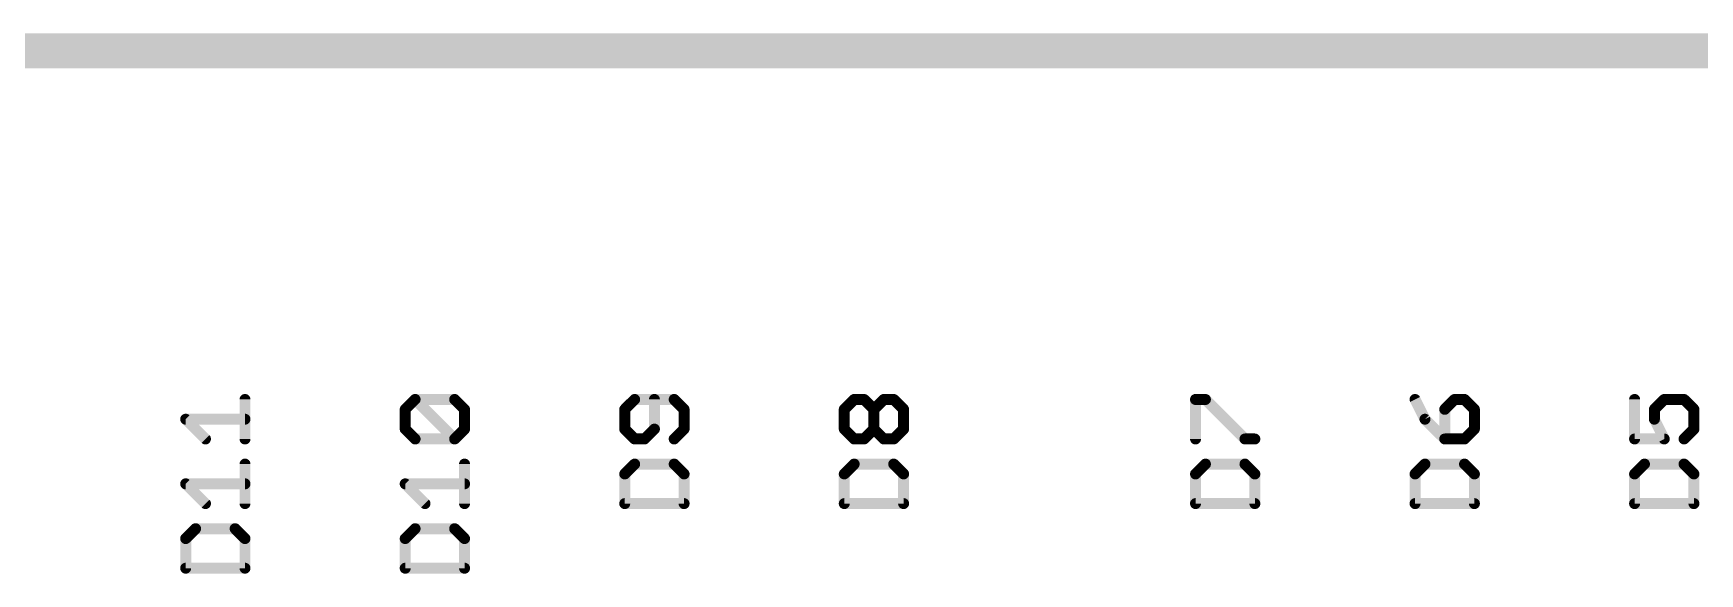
# Model space of a CAD drawing. Extents: x 48.1 to 117, y 21.4 to 75.1.
# Drawn here: x 80.19 to 99.47, y 68.87 to 75.13 of the extents above; entities that cross this region are included whole.
import ezdxf

# ---------------------------------------------------------------- set-up
doc = ezdxf.new("R2010")
doc.units = 0
doc.layers.add('20', color=7, linetype='CONTINUOUS')
doc.layers.add('25', color=253, linetype='CONTINUOUS')

msp = doc.modelspace()

# ---------------------------------------------------------------- linework, layer by layer
at = {"layer": '20', "const_width": 0.4064}
msp.add_lwpolyline([(49.8475, 74.93), (113.03, 74.93)], dxfattribs=at)
at = {"layer": '25', "const_width": 0.127}
for points in [[(82.6389, 70.4351), (82.6389, 70.8927)], [(84.4925, 70.7783), (84.6069, 70.8927)], [(84.6069, 70.8927), (85.0645, 70.8927)], [(85.0645, 70.4351), (84.6069, 70.8927)], [(85.0645, 70.8927), (85.1789, 70.7783)], [(87.1469, 70.8927), (87.0325, 70.7783)], [(87.6045, 70.8927), (87.1469, 70.8927)], [(87.3757, 70.5495), (87.3757, 70.8927)], [(87.7189, 70.7783), (87.6045, 70.8927)], [(89.5725, 70.7783), (89.6869, 70.8927)], [(89.6869, 70.8927), (89.8013, 70.8927)], [(89.8013, 70.8927), (89.9157, 70.7783)], [(89.9157, 70.7783), (90.0301, 70.8927)], [(90.0301, 70.8927), (90.1445, 70.8927)], [(90.1445, 70.8927), (90.2589, 70.7783)], [(93.6365, 70.4351), (93.6365, 70.8927)], [(93.6365, 70.8927), (93.7509, 70.8927)], [(93.7509, 70.8927), (94.2085, 70.4351)], [(96.1765, 70.8927), (96.2909, 70.6639)], [(96.6341, 70.8927), (96.5197, 70.7783)], [(96.7485, 70.8927), (96.6341, 70.8927)], [(96.8629, 70.7783), (96.7485, 70.8927)], [(98.7165, 70.8927), (98.7165, 70.4351)], [(98.9453, 70.7783), (99.0597, 70.8927)], [(99.0597, 70.8927), (99.2885, 70.8927)], [(99.2885, 70.8927), (99.4029, 70.7783)], [(84.4925, 70.5495), (84.4925, 70.7783)], [(85.1789, 70.7783), (85.1789, 70.5495)], [(87.0325, 70.7783), (87.0325, 70.5495)], [(87.7189, 70.5495), (87.7189, 70.7783)], [(89.5725, 70.5495), (89.5725, 70.7783)], [(89.9157, 70.5495), (89.9157, 70.7783)], [(90.2589, 70.7783), (90.2589, 70.5495)], [(96.5197, 70.7783), (96.5197, 70.4351)], [(96.8629, 70.5495), (96.8629, 70.7783)], [(98.9453, 70.6639), (98.9453, 70.7783)], [(99.4029, 70.7783), (99.4029, 70.5495)], [(82.1813, 70.4351), (81.9525, 70.6639)], [(81.9525, 70.6639), (82.6389, 70.6639)], [(84.6069, 70.4351), (84.4925, 70.5495)], [(85.1789, 70.5495), (85.0645, 70.4351)], [(87.0325, 70.5495), (87.1469, 70.4351)], [(87.2613, 70.4351), (87.3757, 70.5495)], [(87.6045, 70.4351), (87.7189, 70.5495)], [(89.6869, 70.4351), (89.5725, 70.5495)], [(89.9157, 70.5495), (89.8013, 70.4351)], [(90.0301, 70.4351), (89.9157, 70.5495)], [(90.2589, 70.5495), (90.1445, 70.4351)], [(96.2909, 70.6639), (96.5197, 70.4351)], [(96.7485, 70.4351), (96.8629, 70.5495)], [(99.0597, 70.4351), (98.9453, 70.6639)], [(99.4029, 70.5495), (99.2885, 70.4351)], [(85.0645, 70.4351), (84.6069, 70.4351)], [(87.1469, 70.4351), (87.2613, 70.4351)], [(89.8013, 70.4351), (89.6869, 70.4351)], [(90.1445, 70.4351), (90.0301, 70.4351)], [(94.2085, 70.4351), (94.3229, 70.4351)], [(96.5197, 70.4351), (96.7485, 70.4351)], [(98.7165, 70.4351), (99.0597, 70.4351)], [(82.6389, 69.6867), (82.6389, 70.1443)], [(85.1789, 69.6867), (85.1789, 70.1443)], [(87.1469, 70.1443), (87.0325, 70.0299)], [(87.6045, 70.1443), (87.1469, 70.1443)], [(87.7189, 70.0299), (87.6045, 70.1443)], [(89.6869, 70.1443), (89.5725, 70.0299)], [(90.1445, 70.1443), (89.6869, 70.1443)], [(90.2589, 70.0299), (90.1445, 70.1443)], [(93.7509, 70.1443), (93.6365, 70.0299)], [(94.2085, 70.1443), (93.7509, 70.1443)], [(94.3229, 70.0299), (94.2085, 70.1443)], [(96.2909, 70.1443), (96.1765, 70.0299)], [(96.7485, 70.1443), (96.2909, 70.1443)], [(96.8629, 70.0299), (96.7485, 70.1443)], [(98.8309, 70.1443), (98.7165, 70.0299)], [(99.2885, 70.1443), (98.8309, 70.1443)], [(99.4029, 70.0299), (99.2885, 70.1443)], [(87.0325, 70.0299), (87.0325, 69.6867)], [(87.7189, 69.6867), (87.7189, 70.0299)], [(89.5725, 70.0299), (89.5725, 69.6867)], [(90.2589, 69.6867), (90.2589, 70.0299)], [(93.6365, 70.0299), (93.6365, 69.6867)], [(94.3229, 69.6867), (94.3229, 70.0299)], [(96.1765, 70.0299), (96.1765, 69.6867)], [(96.8629, 69.6867), (96.8629, 70.0299)], [(98.7165, 70.0299), (98.7165, 69.6867)], [(99.4029, 69.6867), (99.4029, 70.0299)], [(82.1813, 69.6867), (81.9525, 69.9155)], [(81.9525, 69.9155), (82.6389, 69.9155)], [(84.7213, 69.6867), (84.4925, 69.9155)], [(84.4925, 69.9155), (85.1789, 69.9155)], [(87.0325, 69.6867), (87.7189, 69.6867)], [(89.5725, 69.6867), (90.2589, 69.6867)], [(93.6365, 69.6867), (94.3229, 69.6867)], [(96.1765, 69.6867), (96.8629, 69.6867)], [(98.7165, 69.6867), (99.4029, 69.6867)], [(82.0669, 69.3958), (81.9525, 69.2814)], [(82.5245, 69.3958), (82.0669, 69.3958)], [(82.6389, 69.2814), (82.5245, 69.3958)], [(84.6069, 69.3958), (84.4925, 69.2814)], [(85.0645, 69.3958), (84.6069, 69.3958)], [(85.1789, 69.2814), (85.0645, 69.3958)], [(81.9525, 69.2814), (81.9525, 68.9383)], [(82.6389, 68.9383), (82.6389, 69.2814)], [(84.4925, 69.2814), (84.4925, 68.9383)], [(85.1789, 68.9383), (85.1789, 69.2814)], [(81.9525, 68.9383), (82.6389, 68.9383)], [(84.4925, 68.9383), (85.1789, 68.9383)]]:
    msp.add_lwpolyline(points, dxfattribs=at)
at = {"layer": '25', "const_width": 0.0635}
for points in [[(82.6707, 70.8927, 1), (82.6072, 70.8927)], [(84.6069, 70.9244, 1), (84.6069, 70.8609)], [(84.6294, 70.9151, 1), (84.5845, 70.8702)], [(84.6294, 70.8702, 1), (84.5845, 70.9151)], [(85.087, 70.9151, 1), (85.0421, 70.8702)], [(85.0645, 70.8609, 1), (85.0645, 70.9244)], [(87.1469, 70.9244, 1), (87.1469, 70.8609)], [(87.1694, 70.8702, 1), (87.1245, 70.9151)], [(87.4075, 70.8927, 1), (87.344, 70.8927)], [(87.627, 70.9151, 1), (87.5821, 70.8702)], [(87.6045, 70.8609, 1), (87.6045, 70.9244)], [(89.6869, 70.9244, 1), (89.6869, 70.8609)], [(89.7094, 70.8702, 1), (89.6645, 70.9151)], [(89.8238, 70.9151, 1), (89.7789, 70.8702)], [(89.8013, 70.8609, 1), (89.8013, 70.9244)], [(90.0301, 70.9244, 1), (90.0301, 70.8609)], [(90.0526, 70.8702, 1), (90.0077, 70.9151)], [(90.167, 70.9151, 1), (90.1221, 70.8702)], [(90.1445, 70.8609, 1), (90.1445, 70.9244)], [(93.6683, 70.8927, 1), (93.6048, 70.8927)], [(93.6365, 70.9244, 1), (93.6365, 70.8609)], [(93.7734, 70.9151, 1), (93.7285, 70.8702)], [(93.7509, 70.8609, 1), (93.7509, 70.9244)], [(96.2049, 70.9069, 1), (96.1481, 70.8785)], [(96.6341, 70.9244, 1), (96.6341, 70.8609)], [(96.6566, 70.8702, 1), (96.6117, 70.9151)], [(96.771, 70.9151, 1), (96.7261, 70.8702)], [(96.7485, 70.8609, 1), (96.7485, 70.9244)], [(98.7483, 70.8927, 1), (98.6848, 70.8927)], [(99.0597, 70.9244, 1), (99.0597, 70.8609)], [(99.0822, 70.8702, 1), (99.0373, 70.9151)], [(99.311, 70.9151, 1), (99.2661, 70.8702)], [(99.2885, 70.8609, 1), (99.2885, 70.9244)], [(84.5243, 70.7783, 1), (84.4608, 70.7783)], [(84.4701, 70.8007, 1), (84.515, 70.7558)], [(85.2107, 70.7783, 1), (85.1471, 70.7783)], [(85.1564, 70.7558, 1), (85.2014, 70.8007)], [(87.0643, 70.7783, 1), (87.0008, 70.7783)], [(87.0101, 70.8007, 1), (87.055, 70.7558)], [(87.7507, 70.7783, 1), (87.6872, 70.7783)], [(87.6964, 70.7558, 1), (87.7414, 70.8007)], [(89.6043, 70.7783, 1), (89.5408, 70.7783)], [(89.5501, 70.8007, 1), (89.595, 70.7558)], [(89.9475, 70.7783, 1), (89.884, 70.7783)], [(89.8933, 70.8007, 1), (89.9382, 70.7558)], [(89.8933, 70.7558, 1), (89.9382, 70.8007)], [(90.2907, 70.7783, 1), (90.2272, 70.7783)], [(90.2364, 70.7558, 1), (90.2814, 70.8007)], [(96.5515, 70.7783, 1), (96.488, 70.7783)], [(96.4973, 70.8007, 1), (96.5422, 70.7558)], [(96.8947, 70.7783, 1), (96.8312, 70.7783)], [(96.8404, 70.7558, 1), (96.8854, 70.8007)], [(98.9771, 70.7783, 1), (98.9136, 70.7783)], [(98.9229, 70.8007, 1), (98.9678, 70.7558)], [(99.4347, 70.7783, 1), (99.3712, 70.7783)], [(99.3804, 70.7558, 1), (99.4254, 70.8007)], [(81.9525, 70.6956, 1), (81.9525, 70.6321)], [(81.975, 70.6863, 1), (81.9301, 70.6414)], [(82.6389, 70.6321, 1), (82.6389, 70.6956)], [(84.515, 70.5719, 1), (84.4701, 70.527)], [(84.4608, 70.5495, 1), (84.5243, 70.5495)], [(85.1471, 70.5495, 1), (85.2107, 70.5495)], [(85.2014, 70.527, 1), (85.1564, 70.5719)], [(87.0008, 70.5495, 1), (87.0643, 70.5495)], [(87.055, 70.5719, 1), (87.0101, 70.527)], [(87.344, 70.5495, 1), (87.4075, 70.5495)], [(87.3982, 70.527, 1), (87.3533, 70.5719)], [(87.6872, 70.5495, 1), (87.7507, 70.5495)], [(87.7414, 70.527, 1), (87.6964, 70.5719)], [(89.595, 70.5719, 1), (89.5501, 70.527)], [(89.5408, 70.5495, 1), (89.6043, 70.5495)], [(89.884, 70.5495, 1), (89.9475, 70.5495)], [(89.9382, 70.5719, 1), (89.8933, 70.527)], [(89.9382, 70.527, 1), (89.8933, 70.5719)], [(90.2272, 70.5495, 1), (90.2907, 70.5495)], [(90.2814, 70.527, 1), (90.2364, 70.5719)], [(96.3134, 70.6863, 1), (96.2685, 70.6414)], [(96.2625, 70.6497, 1), (96.3193, 70.6781)], [(96.8312, 70.5495, 1), (96.8947, 70.5495)], [(96.8854, 70.527, 1), (96.8404, 70.5719)], [(98.9737, 70.6781, 1), (98.9169, 70.6497)], [(98.9136, 70.6639, 1), (98.9771, 70.6639)], [(99.3712, 70.5495, 1), (99.4347, 70.5495)], [(99.4254, 70.527, 1), (99.3804, 70.5719)], [(82.1589, 70.4126, 1), (82.2038, 70.4575)], [(82.6072, 70.4351, 1), (82.6707, 70.4351)], [(84.6069, 70.4668, 1), (84.6069, 70.4033)], [(84.5845, 70.4126, 1), (84.6294, 70.4575)], [(85.0421, 70.4575, 1), (85.087, 70.4126)], [(85.0421, 70.4126, 1), (85.087, 70.4575)], [(85.0645, 70.4033, 1), (85.0645, 70.4668)], [(87.1469, 70.4668, 1), (87.1469, 70.4033)], [(87.1245, 70.4126, 1), (87.1694, 70.4575)], [(87.2389, 70.4575, 1), (87.2838, 70.4126)], [(87.2613, 70.4033, 1), (87.2613, 70.4668)], [(87.5821, 70.4575, 1), (87.627, 70.4126)], [(89.6869, 70.4668, 1), (89.6869, 70.4033)], [(89.6645, 70.4126, 1), (89.7094, 70.4575)], [(89.7789, 70.4575, 1), (89.8238, 70.4126)], [(89.8013, 70.4033, 1), (89.8013, 70.4668)], [(90.0301, 70.4668, 1), (90.0301, 70.4033)], [(90.0077, 70.4126, 1), (90.0526, 70.4575)], [(90.1221, 70.4575, 1), (90.167, 70.4126)], [(90.1445, 70.4033, 1), (90.1445, 70.4668)], [(93.6048, 70.4351, 1), (93.6683, 70.4351)], [(94.2085, 70.4668, 1), (94.2085, 70.4033)], [(94.1861, 70.4126, 1), (94.231, 70.4575)], [(94.3229, 70.4033, 1), (94.3229, 70.4668)], [(96.5197, 70.4668, 1), (96.5197, 70.4033)], [(96.488, 70.4351, 1), (96.5515, 70.4351)], [(96.4973, 70.4126, 1), (96.5422, 70.4575)], [(96.7261, 70.4575, 1), (96.771, 70.4126)], [(96.7485, 70.4033, 1), (96.7485, 70.4668)], [(98.7165, 70.4668, 1), (98.7165, 70.4033)], [(98.6848, 70.4351, 1), (98.7483, 70.4351)], [(99.0313, 70.4209, 1), (99.0881, 70.4493)], [(99.0597, 70.4033, 1), (99.0597, 70.4668)], [(99.2661, 70.4575, 1), (99.311, 70.4126)], [(82.6707, 70.1443, 1), (82.6072, 70.1443)], [(85.2107, 70.1443, 1), (85.1471, 70.1443)], [(87.1469, 70.176, 1), (87.1469, 70.1125)], [(87.1694, 70.1218, 1), (87.1245, 70.1667)], [(87.627, 70.1667, 1), (87.5821, 70.1218)], [(87.6045, 70.1125, 1), (87.6045, 70.176)], [(89.6869, 70.176, 1), (89.6869, 70.1125)], [(89.7094, 70.1218, 1), (89.6645, 70.1667)], [(90.167, 70.1667, 1), (90.1221, 70.1218)], [(90.1445, 70.1125, 1), (90.1445, 70.176)], [(93.7509, 70.176, 1), (93.7509, 70.1125)], [(93.7734, 70.1218, 1), (93.7285, 70.1667)], [(94.231, 70.1667, 1), (94.1861, 70.1218)], [(94.2085, 70.1125, 1), (94.2085, 70.176)], [(96.2909, 70.176, 1), (96.2909, 70.1125)], [(96.3134, 70.1218, 1), (96.2685, 70.1667)], [(96.771, 70.1667, 1), (96.7261, 70.1218)], [(96.7485, 70.1125, 1), (96.7485, 70.176)], [(98.8309, 70.176, 1), (98.8309, 70.1125)], [(98.8534, 70.1218, 1), (98.8085, 70.1667)], [(99.311, 70.1667, 1), (99.2661, 70.1218)], [(99.2885, 70.1125, 1), (99.2885, 70.176)], [(87.0643, 70.0299, 1), (87.0008, 70.0299)], [(87.0101, 70.0523, 1), (87.055, 70.0074)], [(87.7507, 70.0299, 1), (87.6872, 70.0299)], [(87.6964, 70.0074, 1), (87.7414, 70.0523)], [(89.6043, 70.0299, 1), (89.5408, 70.0299)], [(89.5501, 70.0523, 1), (89.595, 70.0074)], [(90.2907, 70.0299, 1), (90.2272, 70.0299)], [(90.2364, 70.0074, 1), (90.2814, 70.0523)], [(93.6683, 70.0299, 1), (93.6048, 70.0299)], [(93.6141, 70.0523, 1), (93.659, 70.0074)], [(94.3547, 70.0299, 1), (94.2912, 70.0299)], [(94.3004, 70.0074, 1), (94.3454, 70.0523)], [(96.2083, 70.0299, 1), (96.1448, 70.0299)], [(96.1541, 70.0523, 1), (96.199, 70.0074)], [(96.8947, 70.0299, 1), (96.8312, 70.0299)], [(96.8404, 70.0074, 1), (96.8854, 70.0523)], [(98.7483, 70.0299, 1), (98.6848, 70.0299)], [(98.6941, 70.0523, 1), (98.739, 70.0074)], [(99.4347, 70.0299, 1), (99.3712, 70.0299)], [(99.3804, 70.0074, 1), (99.4254, 70.0523)], [(81.9525, 69.9472, 1), (81.9525, 69.8837)], [(81.975, 69.9379, 1), (81.9301, 69.893)], [(82.6389, 69.8837, 1), (82.6389, 69.9472)], [(84.4925, 69.9472, 1), (84.4925, 69.8837)], [(84.515, 69.9379, 1), (84.4701, 69.893)], [(85.1789, 69.8837, 1), (85.1789, 69.9472)], [(82.1589, 69.6642, 1), (82.2038, 69.7091)], [(82.6072, 69.6867, 1), (82.6707, 69.6867)], [(84.6989, 69.6642, 1), (84.7438, 69.7091)], [(85.1471, 69.6867, 1), (85.2107, 69.6867)], [(87.0325, 69.7184, 1), (87.0325, 69.6549)], [(87.0008, 69.6867, 1), (87.0643, 69.6867)], [(87.6872, 69.6867, 1), (87.7507, 69.6867)], [(87.7189, 69.6549, 1), (87.7189, 69.7184)], [(89.5725, 69.7184, 1), (89.5725, 69.6549)], [(89.5408, 69.6867, 1), (89.6043, 69.6867)], [(90.2272, 69.6867, 1), (90.2907, 69.6867)], [(90.2589, 69.6549, 1), (90.2589, 69.7184)], [(93.6365, 69.7184, 1), (93.6365, 69.6549)], [(93.6048, 69.6867, 1), (93.6683, 69.6867)], [(94.2912, 69.6867, 1), (94.3547, 69.6867)], [(94.3229, 69.6549, 1), (94.3229, 69.7184)], [(96.1765, 69.7184, 1), (96.1765, 69.6549)], [(96.1448, 69.6867, 1), (96.2083, 69.6867)], [(96.8312, 69.6867, 1), (96.8947, 69.6867)], [(96.8629, 69.6549, 1), (96.8629, 69.7184)], [(98.7165, 69.7184, 1), (98.7165, 69.6549)], [(98.6848, 69.6867, 1), (98.7483, 69.6867)], [(99.3712, 69.6867, 1), (99.4347, 69.6867)], [(99.4029, 69.6549, 1), (99.4029, 69.7184)], [(82.0669, 69.4276, 1), (82.0669, 69.3641)], [(82.0894, 69.3734, 1), (82.0445, 69.4183)], [(82.547, 69.4183, 1), (82.5021, 69.3734)], [(82.5245, 69.3641, 1), (82.5245, 69.4276)], [(84.6069, 69.4276, 1), (84.6069, 69.3641)], [(84.6294, 69.3734, 1), (84.5845, 69.4183)], [(85.087, 69.4183, 1), (85.0421, 69.3734)], [(85.0645, 69.3641, 1), (85.0645, 69.4276)], [(81.9843, 69.2814, 1), (81.9208, 69.2814)], [(81.9301, 69.3039, 1), (81.975, 69.259)], [(82.6707, 69.2814, 1), (82.6072, 69.2814)], [(82.6164, 69.259, 1), (82.6614, 69.3039)], [(84.5243, 69.2814, 1), (84.4608, 69.2814)], [(84.4701, 69.3039, 1), (84.515, 69.259)], [(85.2107, 69.2814, 1), (85.1471, 69.2814)], [(85.1564, 69.259, 1), (85.2014, 69.3039)], [(81.9525, 68.97, 1), (81.9525, 68.9065)], [(81.9208, 68.9383, 1), (81.9843, 68.9383)], [(82.6072, 68.9383, 1), (82.6707, 68.9383)], [(82.6389, 68.9065, 1), (82.6389, 68.97)], [(84.4925, 68.97, 1), (84.4925, 68.9065)], [(84.4608, 68.9383, 1), (84.5243, 68.9383)], [(85.1471, 68.9383, 1), (85.2107, 68.9383)], [(85.1789, 68.9065, 1), (85.1789, 68.97)]]:
    msp.add_lwpolyline(points, format="xyb", dxfattribs=at)

doc.saveas('drawing.dxf')
